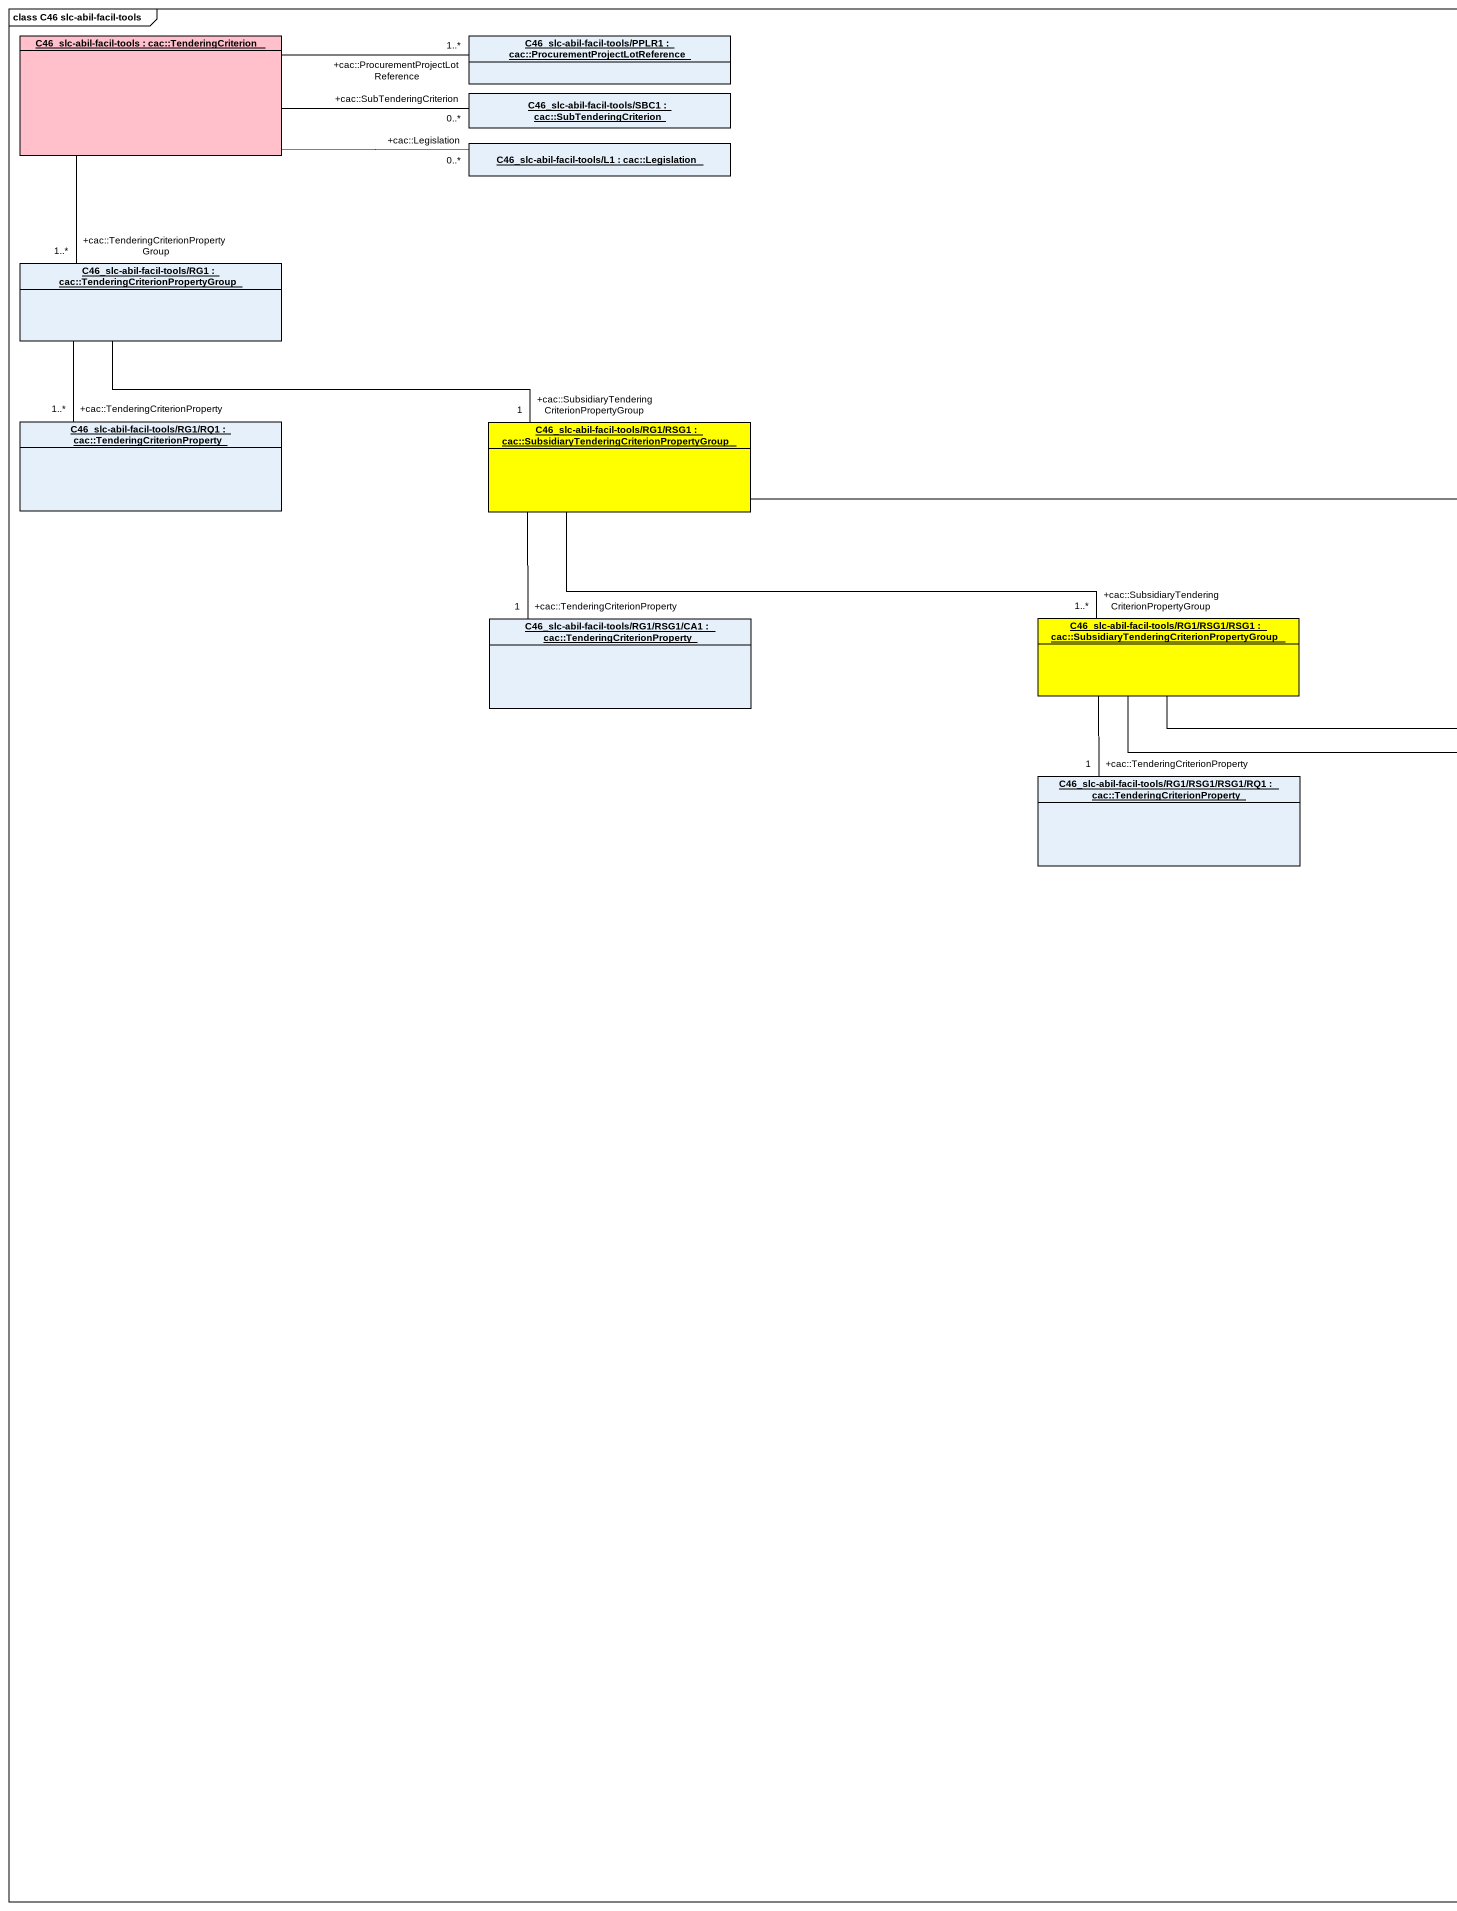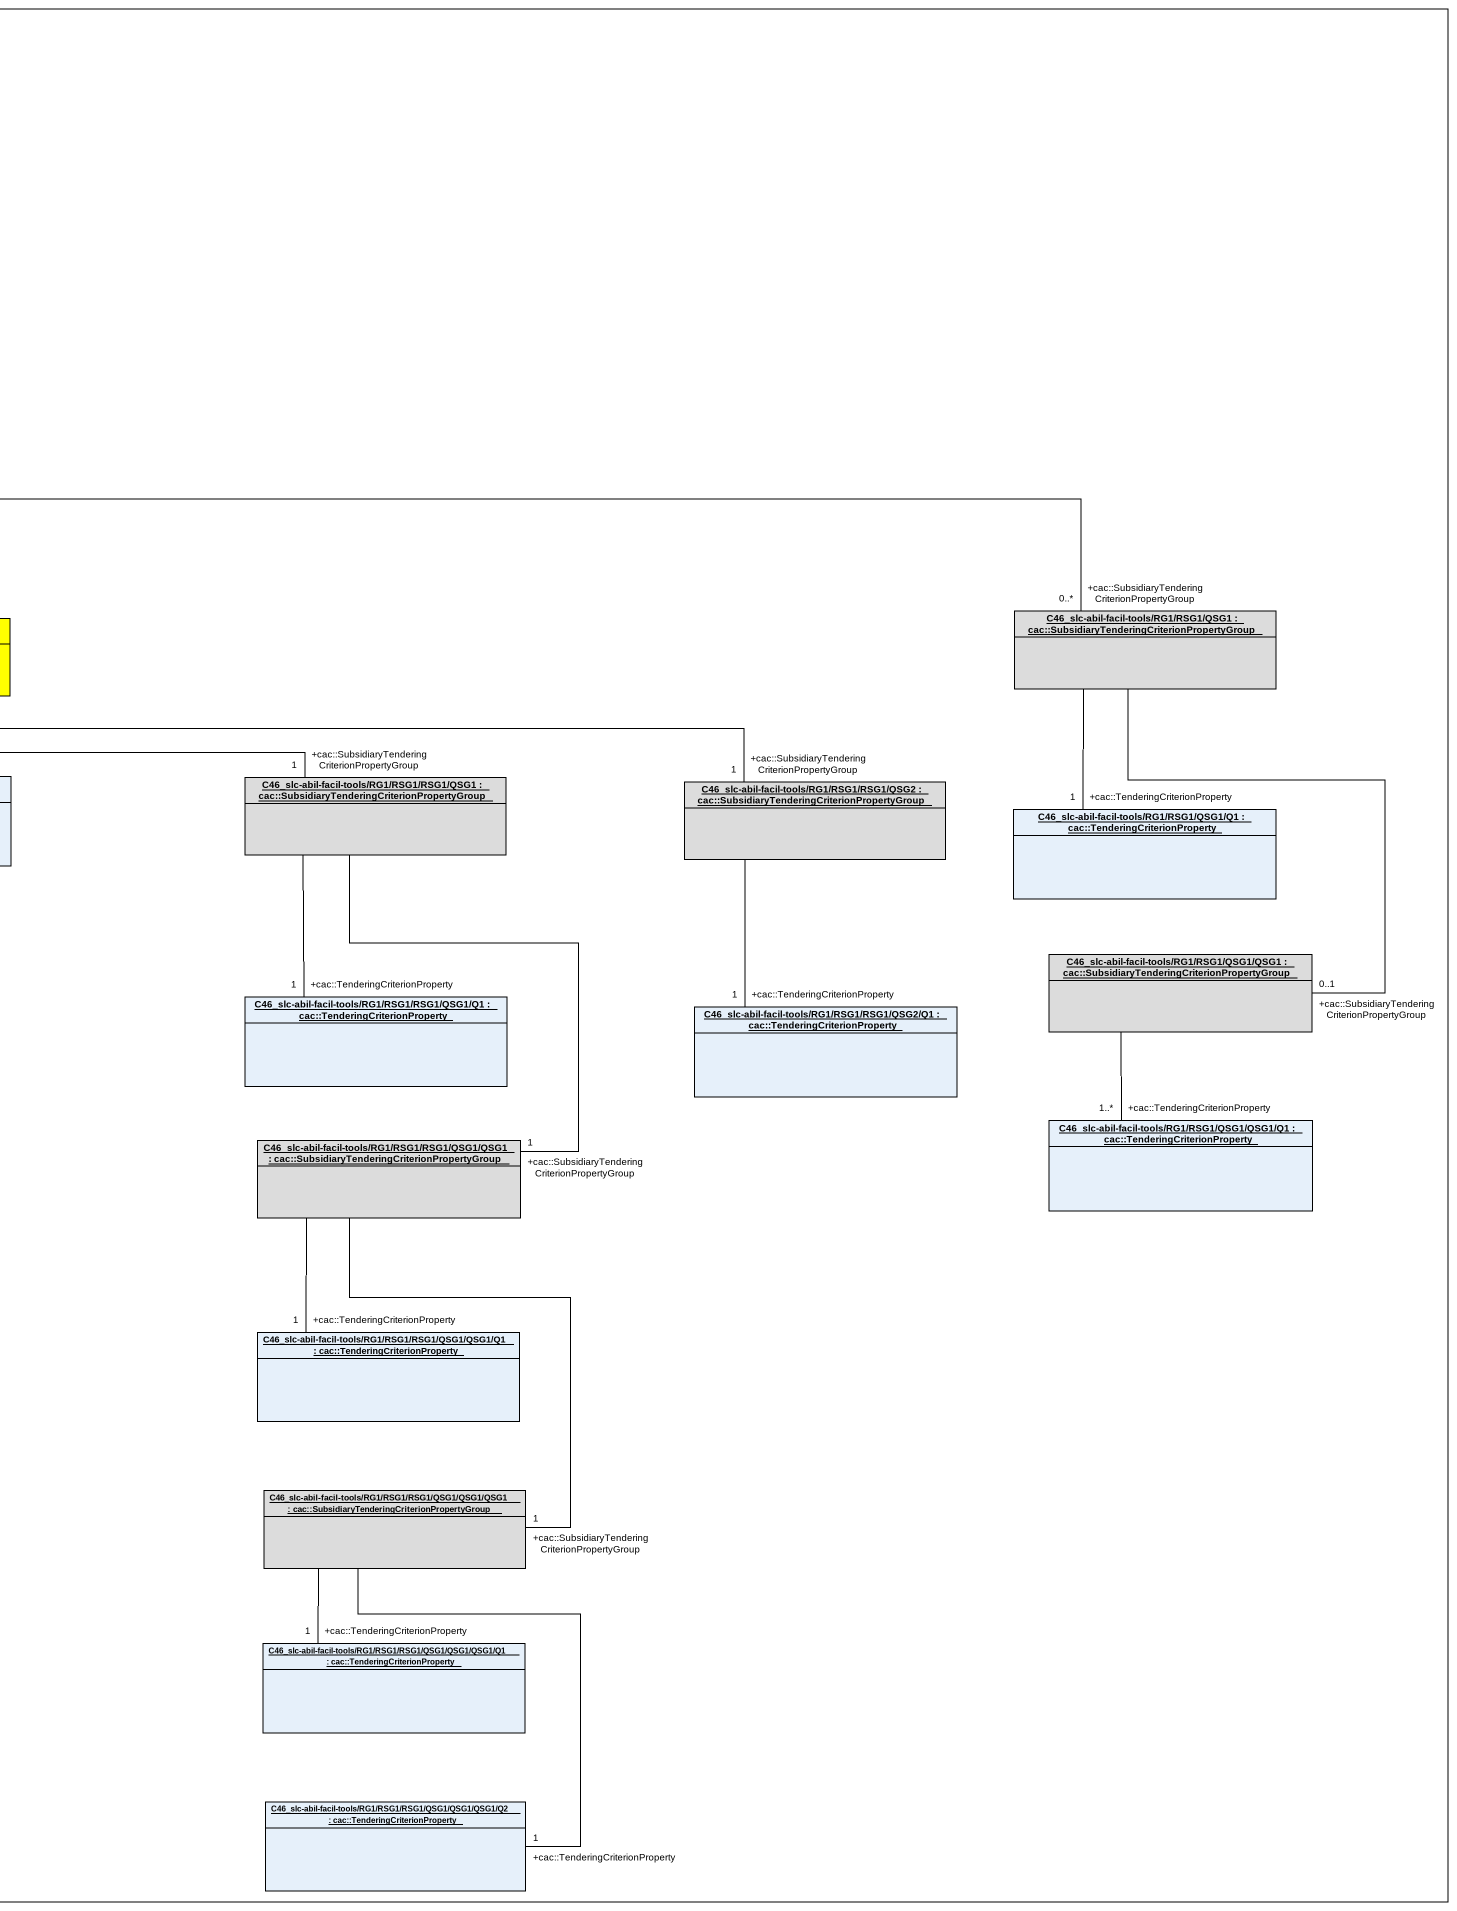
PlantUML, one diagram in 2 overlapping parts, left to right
@startuml
mainframe class C46 slc-abil-facil-tools
hide circle
hide empty members
object "C46_slc-abil-facil-tools : cac::TenderingCriterion" as C46_slc_abil_facil_tools #FFC0CB
object "C46_slc-abil-facil-tools/PPLR1 : cac::ProcurementProjectLotReference" as C46_slc_abil_facil_tools_2
object "C46_slc-abil-facil-tools/SBC1 : cac::SubTenderingCriterion" as C46_slc_abil_facil_tools_3
object "C46_slc-abil-facil-tools/L1 : cac::Legislation" as C46_slc_abil_facil_tools_L1
object "C46_slc-abil-facil-tools/RG1 : cac::TenderingCriterionPropertyGroup" as C46_slc_abil_facil_tools_RG1
object "C46_slc-abil-facil-tools/RG1/RQ1 : cac::TenderingCriterionProperty" as C46_slc_abil_facil_tools_4
object "C46_slc-abil-facil-tools/RG1/RSG1 : cac::SubsidiaryTenderingCriterionPropertyGroup" as C46_slc_abil_facil_tools_5 #FFFF00
object "C46_slc-abil-facil-tools/RG1/RSG1/CA1 : cac::TenderingCriterionProperty" as C46_slc_abil_facil_tools_6
object "C46_slc-abil-facil-tools/RG1/RSG1/RSG1 : cac::SubsidiaryTenderingCriterionPropertyGroup" as C46_slc_abil_facil_tools_7 #FFFF00
object "C46_slc-abil-facil-tools/RG1/RSG1/QSG1 : cac::SubsidiaryTenderingCriterionPropertyGroup" as C46_slc_abil_facil_tools_8 #DCDCDC
object "C46_slc-abil-facil-tools/RG1/RSG1/RSG1/RQ1 : cac::TenderingCriterionProperty" as C46_slc_abil_facil_tools_9
object "C46_slc-abil-facil-tools/RG1/RSG1/RSG1/QSG1 : cac::SubsidiaryTenderingCriterionPropertyGroup" as C46_slc_abil_facil_tools_10 #DCDCDC
object "C46_slc-abil-facil-tools/RG1/RSG1/RSG1/QSG2 : cac::SubsidiaryTenderingCriterionPropertyGroup" as C46_slc_abil_facil_tools_11 #DCDCDC
object "C46_slc-abil-facil-tools/RG1/RSG1/QSG1/Q1 : cac::TenderingCriterionProperty" as C46_slc_abil_facil_tools_12
object "C46_slc-abil-facil-tools/RG1/RSG1/QSG1/QSG1 : cac::SubsidiaryTenderingCriterionPropertyGroup" as C46_slc_abil_facil_tools_13 #DCDCDC
object "C46_slc-abil-facil-tools/RG1/RSG1/RSG1/QSG1/Q1 : cac::TenderingCriterionProperty" as C46_slc_abil_facil_tools_14
object "C46_slc-abil-facil-tools/RG1/RSG1/RSG1/QSG2/Q1 : cac::TenderingCriterionProperty" as C46_slc_abil_facil_tools_15
object "C46_slc-abil-facil-tools/RG1/RSG1/QSG1/QSG1/Q1 : cac::TenderingCriterionProperty" as C46_slc_abil_facil_tools_16
object "C46_slc-abil-facil-tools/RG1/RSG1/RSG1/QSG1/QSG1 : cac::SubsidiaryTenderingCriterionPropertyGroup" as C46_slc_abil_facil_tools_17 #DCDCDC
object "C46_slc-abil-facil-tools/RG1/RSG1/RSG1/QSG1/QSG1/Q1 : cac::TenderingCriterionProperty" as C46_slc_abil_facil_tools_18
object "C46_slc-abil-facil-tools/RG1/RSG1/RSG1/QSG1/QSG1/QSG1 : cac::SubsidiaryTenderingCriterionPropertyGroup" as C46_slc_abil_facil_tools_19 #DCDCDC
object "C46_slc-abil-facil-tools/RG1/RSG1/RSG1/QSG1/QSG1/QSG1/Q1 : cac::TenderingCriterionProperty" as C46_slc_abil_facil_tools_20
object "C46_slc-abil-facil-tools/RG1/RSG1/RSG1/QSG1/QSG1/QSG1/Q2 : cac::TenderingCriterionProperty" as C46_slc_abil_facil_tools_21
C46_slc_abil_facil_tools -right- "+cac::ProcurementProjectLotReference\n1..*" C46_slc_abil_facil_tools_2
C46_slc_abil_facil_tools -right- "+cac::SubTenderingCriterion\n0..*" C46_slc_abil_facil_tools_3
C46_slc_abil_facil_tools -right- "+cac::Legislation\n0..*" C46_slc_abil_facil_tools_L1
C46_slc_abil_facil_tools -- "+cac::TenderingCriterionPropertyGroup\n1..*" C46_slc_abil_facil_tools_RG1
C46_slc_abil_facil_tools_RG1 -- "+cac::TenderingCriterionProperty\n1..*" C46_slc_abil_facil_tools_4
C46_slc_abil_facil_tools_RG1 -right- "+cac::SubsidiaryTenderingCriterionPropertyGroup\n1" C46_slc_abil_facil_tools_5
C46_slc_abil_facil_tools_5 -- "+cac::TenderingCriterionProperty\n1" C46_slc_abil_facil_tools_6
C46_slc_abil_facil_tools_5 -right- "+cac::SubsidiaryTenderingCriterionPropertyGroup\n1..*" C46_slc_abil_facil_tools_7
C46_slc_abil_facil_tools_5 -right- "+cac::SubsidiaryTenderingCriterionPropertyGroup\n0..*" C46_slc_abil_facil_tools_8
C46_slc_abil_facil_tools_7 -- "+cac::TenderingCriterionProperty\n1" C46_slc_abil_facil_tools_9
C46_slc_abil_facil_tools_7 -right- "+cac::SubsidiaryTenderingCriterionPropertyGroup\n1" C46_slc_abil_facil_tools_10
C46_slc_abil_facil_tools_7 -right- "+cac::SubsidiaryTenderingCriterionPropertyGroup\n1" C46_slc_abil_facil_tools_11
C46_slc_abil_facil_tools_8 -- "+cac::TenderingCriterionProperty\n1" C46_slc_abil_facil_tools_12
C46_slc_abil_facil_tools_8 -- "+cac::SubsidiaryTenderingCriterionPropertyGroup\n0..1" C46_slc_abil_facil_tools_13
C46_slc_abil_facil_tools_10 -- "+cac::TenderingCriterionProperty\n1" C46_slc_abil_facil_tools_14
C46_slc_abil_facil_tools_10 -- "+cac::SubsidiaryTenderingCriterionPropertyGroup\n1" C46_slc_abil_facil_tools_17
C46_slc_abil_facil_tools_11 -- "+cac::TenderingCriterionProperty\n1" C46_slc_abil_facil_tools_15
C46_slc_abil_facil_tools_13 -- "+cac::TenderingCriterionProperty\n1..*" C46_slc_abil_facil_tools_16
C46_slc_abil_facil_tools_17 -- "+cac::TenderingCriterionProperty\n1" C46_slc_abil_facil_tools_18
C46_slc_abil_facil_tools_17 -- "+cac::SubsidiaryTenderingCriterionPropertyGroup\n1" C46_slc_abil_facil_tools_19
C46_slc_abil_facil_tools_19 -- "+cac::TenderingCriterionProperty\n1" C46_slc_abil_facil_tools_20
C46_slc_abil_facil_tools_19 -- "+cac::TenderingCriterionProperty\n1" C46_slc_abil_facil_tools_21
@enduml
